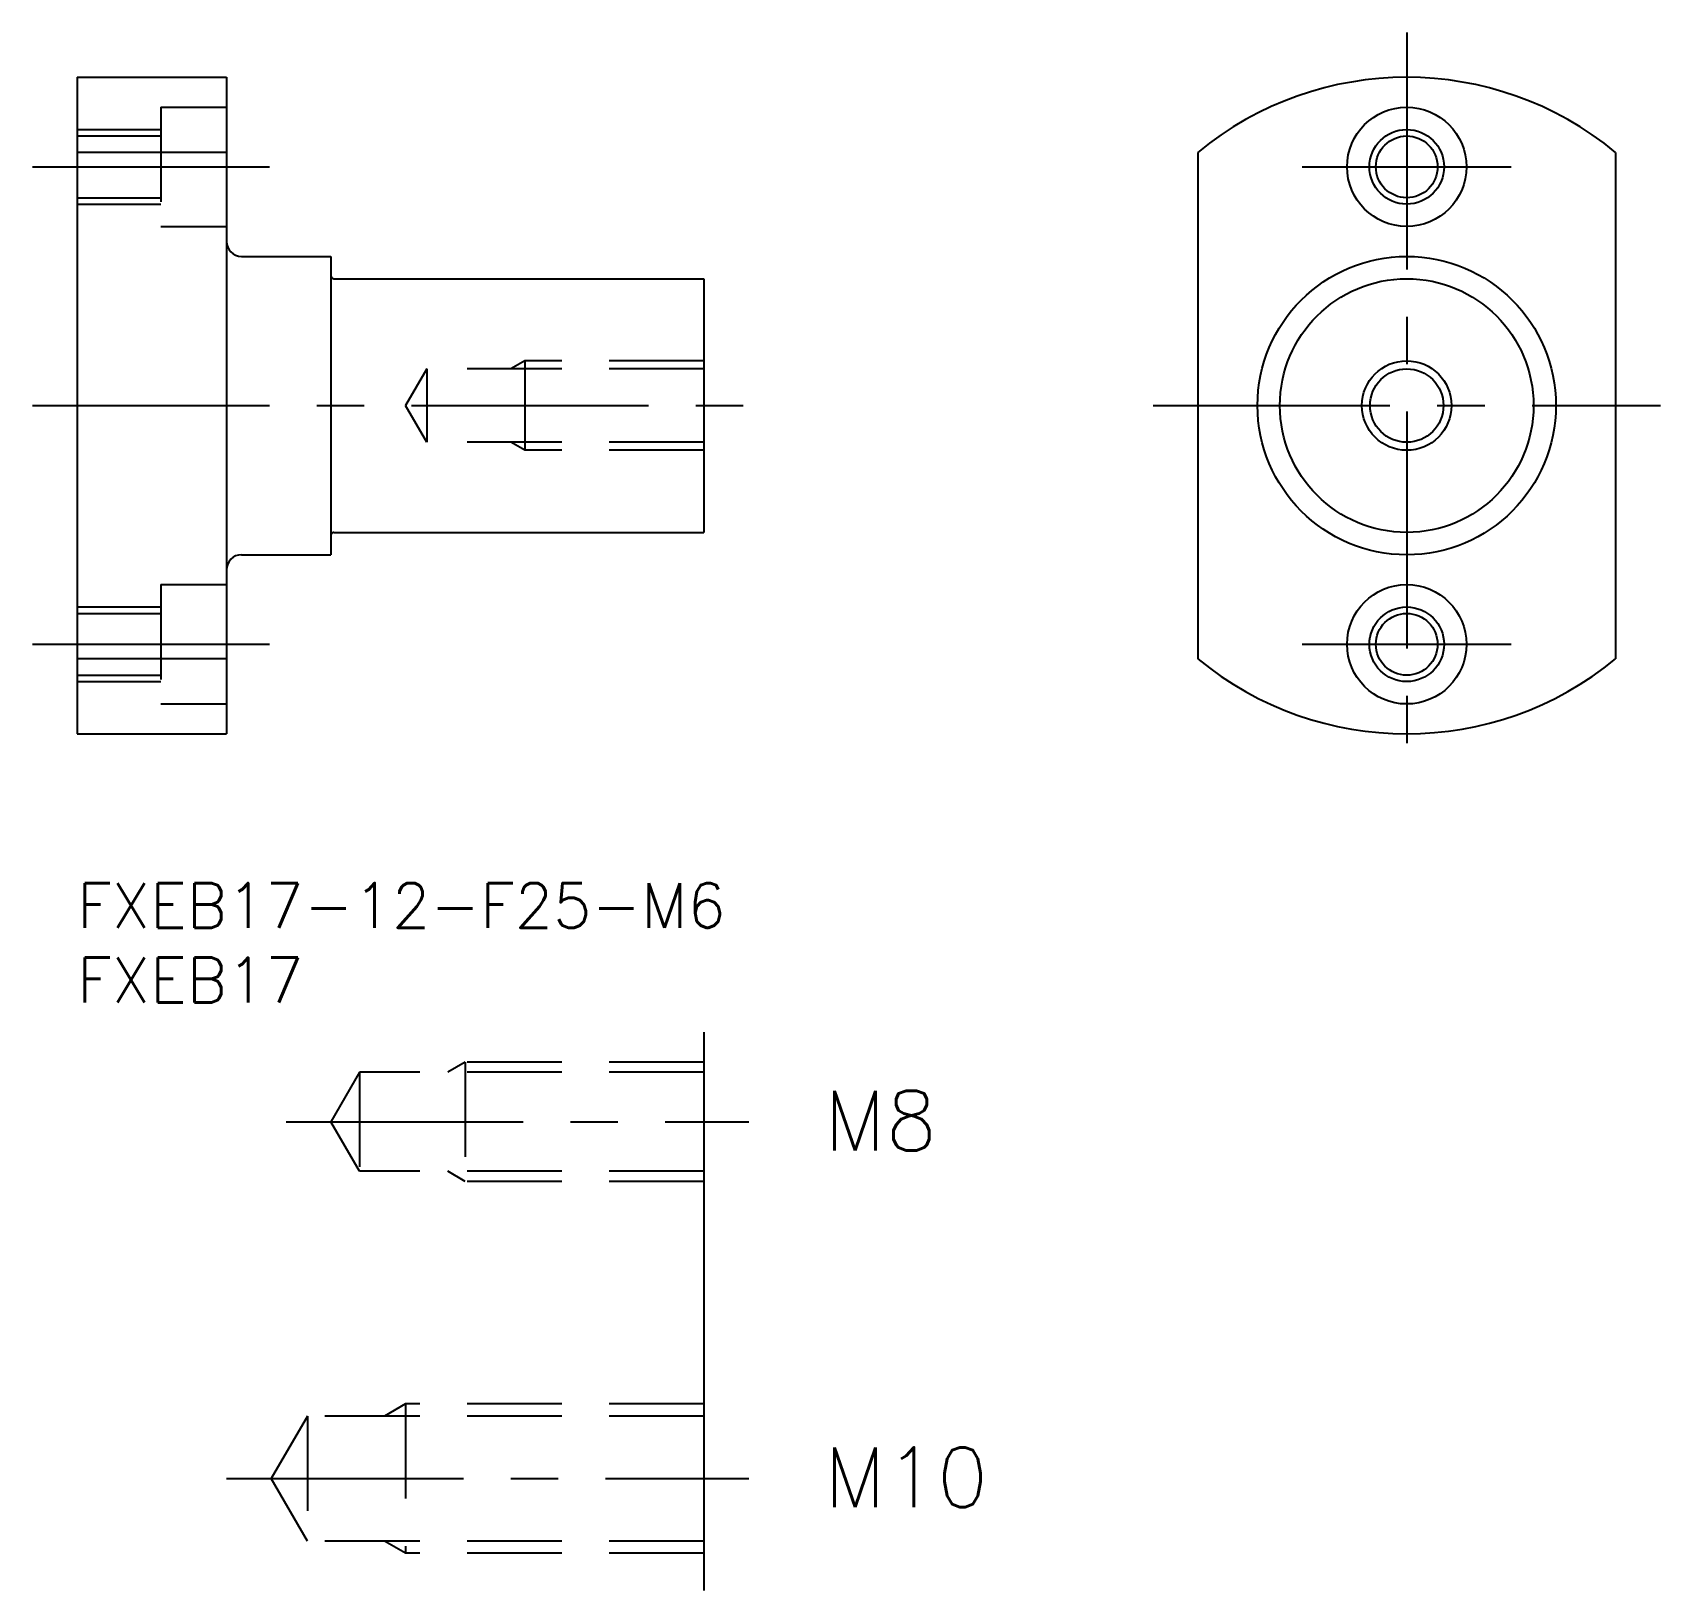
# Model space of a CAD drawing. Extents: x -3 to 106, y -47 to 57.
import ezdxf

# ---------------------------------------------------------------- set-up
doc = ezdxf.new("R2010")
doc.units = 0
doc.header["$LTSCALE"] = 0.5
doc.linetypes.add('CENTER', pattern=[50.8, 31.75, -6.35, 6.35, -6.35])
doc.linetypes.add('DASHED', pattern=[19.05, 12.7, -6.35])
for name, color, linetype in [('MSM_CENTER', 1, 'CENTER'), ('MSM_CONTINUOUS', 7, 'CONTINUOUS'), ('MSM_DASHED', 4, 'DASHED'), ('MSM_NARROW', 5, 'CONTINUOUS'), ('MSM_PART_NUMBER', 7, 'CONTINUOUS')]:
    doc.layers.add(name, color=color, linetype=linetype)
doc.styles.get("Standard").update_dxf_attribs({"font": 'txt.shx', "height": 3, "bigfont": 'bigfont.shx'})

# ---------------------------------------------------------------- blocks, each defined once
blk = doc.blocks.new('*U8')
at = {"layer": 'MSM_PART_NUMBER'}
blk.add_text('FXEB17-12-F25-M6', height=3, dxfattribs=at).set_placement((0, -3))
blk = doc.blocks.new('*U9')
at = {"layer": 'MSM_PART_NUMBER'}
blk.add_text('FXEB17', height=3, dxfattribs=at).set_placement((0, -8))

msp = doc.modelspace()

# ---------------------------------------------------------------- linework, layer by layer
at = {"layer": 'MSM_CENTER'}
for p, q in [((89.1, 57), (89.1, 7)), ((-3, 48), (13, 48)), ((82.1, 48), (96.1, 48)), ((-3, 32), (45, 32)), ((72.1, 32), (106.1, 32)), ((-3, 16), (13, 16)), ((82.1, 16), (96.1, 16)), ((14, -16), (45, -16)), ((10, -39.91), (45, -39.91))]:
    msp.add_line(p, q, dxfattribs=at)
at = {"layer": 'MSM_CONTINUOUS'}
for p, q in [((0, 54), (0, 10)), ((0, 54), (10, 54)), ((10, 54), (10, 10)), ((10, 48.97), (0, 48.97)), ((75.1, 48.97), (75.1, 15.03)), ((103.1, 48.97), (103.1, 15.03)), ((10, 43), (10, 43)), ((11, 42), (17, 42)), ((17, 42), (17, 22)), ((17.2, 40.5), (42, 40.5)), ((42, 40.5), (42, 23.5)), ((42, 40.5), (42, 23.5)), ((10, 32), (10, 32)), ((17.2, 23.5), (42, 23.5)), ((11, 22), (17, 22)), ((10, 15.03), (0, 15.03)), ((0, 10), (10, 10)), ((42, -10), (42, -47.41))]:
    msp.add_line(p, q, dxfattribs=at)
for centre, radius in [((89.1, 48), 4), ((89.1, 48), 2.07), ((89.1, 32), 10), ((89.1, 32), 8.5), ((89.1, 32), 2.46), ((89.1, 16), 4), ((89.1, 16), 2.07)]:
    msp.add_circle(centre, radius, dxfattribs=at)
for centre, radius, start, end in [((89.1, 32), 22, 50.4788, 129.5212), ((11, 43), 1, 180, 270), ((17.2, 40.7), 0.2, 180, 270), ((17.2, 23.3), 0.2, 90, 180), ((11, 21), 1, 90, 180), ((89.1, 32), 22, 230.4788, 309.5212)]:
    msp.add_arc(centre, radius, start, end, dxfattribs=at)
at = {"layer": 'MSM_DASHED'}
for p, q in [((5.6, 52), (10, 52)), ((5.6, 52), (5.6, 44)), ((0, 50.5), (5.6, 50.5)), ((0, 50.07), (5.6, 50.07)), ((0, 45.93), (5.6, 45.93)), ((0, 45.5), (5.6, 45.5)), ((5.6, 44), (10, 44)), ((30, 35), (29.06, 34.46)), ((42, 35), (30, 35)), ((30, 35), (30, 29)), ((23.42, 34.46), (22, 32)), ((42, 34.46), (23.42, 34.46)), ((23.42, 34.46), (23.42, 29.54)), ((23.42, 29.54), (22, 32)), ((42, 29.54), (23.42, 29.54)), ((30, 29), (29.06, 29.54)), ((42, 29), (30, 29)), ((5.6, 20), (5.6, 12)), ((5.6, 20), (10, 20)), ((0, 18.5), (5.6, 18.5)), ((0, 18.07), (5.6, 18.07)), ((0, 13.93), (5.6, 13.93)), ((0, 13.5), (5.6, 13.5)), ((5.6, 12), (10, 12)), ((26, -12), (24.83, -12.68)), ((26, -12), (26, -20)), ((42, -12), (26, -12)), ((18.92, -12.68), (17, -16)), ((18.92, -12.68), (18.92, -19.32)), ((42, -12.68), (18.92, -12.68)), ((18.92, -19.32), (17, -16)), ((42, -19.32), (18.92, -19.32)), ((26, -20), (24.83, -19.32)), ((42, -20), (26, -20)), ((22, -34.91), (20.59, -35.73)), ((22, -34.91), (22, -44.91)), ((42, -34.91), (22, -34.91)), ((15.42, -35.73), (13, -39.91)), ((15.42, -35.73), (15.42, -44.1)), ((42, -35.73), (15.42, -35.73)), ((15.42, -44.1), (13, -39.91)), ((42, -44.1), (15.42, -44.1)), ((22, -44.91), (20.59, -44.1)), ((42, -44.91), (22, -44.91))]:
    msp.add_line(p, q, dxfattribs=at)
at = {"layer": 'MSM_NARROW'}
for centre, radius in [((89.1, 48), 2.5), ((89.1, 32), 3), ((89.1, 16), 2.5)]:
    msp.add_circle(centre, radius, dxfattribs=at)

# ---------------------------------------------------------------- block references
at = {"layer": 'MSM_CONTINUOUS'}
for name in ['*U8', '*U9']:
    msp.add_blockref(name, (0, 0), dxfattribs=at)

# ---------------------------------------------------------------- texts
at = {"layer": 'MSM_PART_NUMBER'}
for s, p in [('M8', (50.07, -17.92)), ('M10', (50.07, -41.83))]:
    msp.add_text(s, height=4, dxfattribs=at).set_placement(p)

doc.saveas('drawing.dxf')
